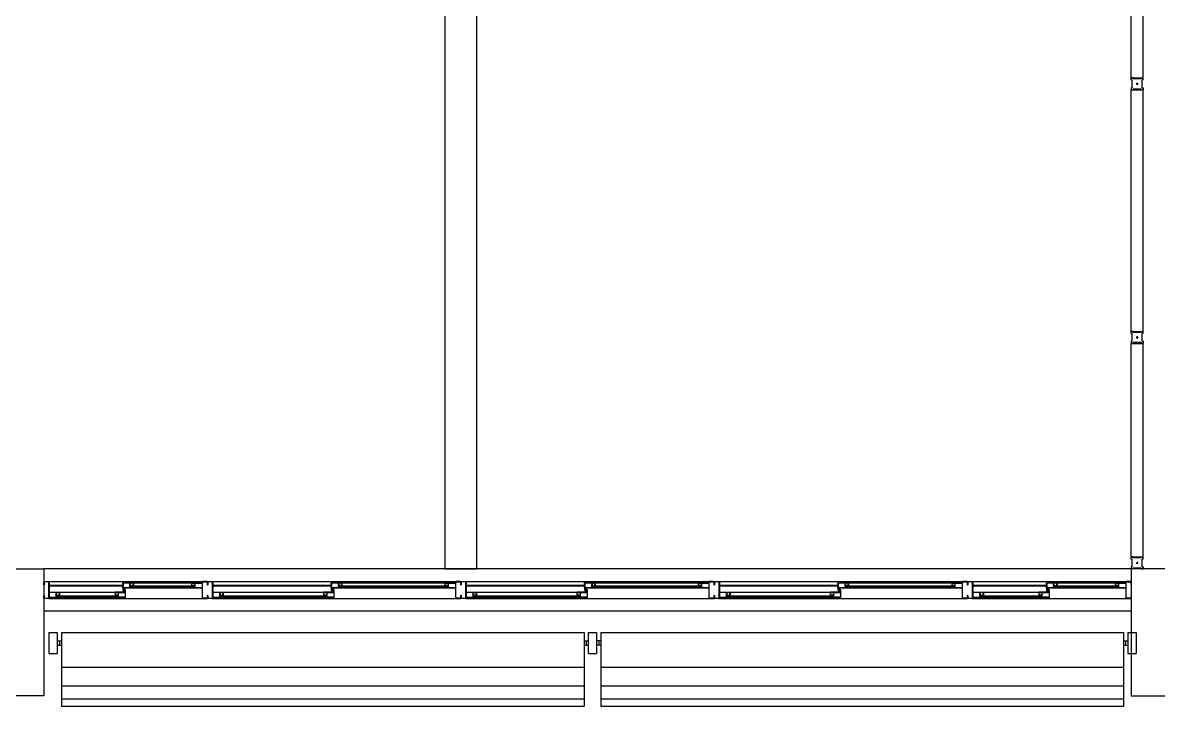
# Model space of a CAD drawing. Header units: millimetres. Extents: x 2801 to 3319, y 1187 to 1422.
# Drawn here: x 3094.27 to 3099.65, y 1341.3 to 1344.54 of the extents above; entities that cross this region are included whole.
import ezdxf

# ---------------------------------------------------------------- set-up
doc = ezdxf.new("R2010")
doc.units = ezdxf.units.MM
for name, color, linetype in [('AR-ALV', 2, 'Continuous'), ('AR-ESQ', 1, 'Continuous'), ('AR-ESTC', 3, 'Continuous'), ('AR-PORTA', 1, 'Continuous'), ('BR-LINHAS', 1, 'Continuous'), ('BR-MONTANTE', 242, 'Continuous'), ('BR-PAINEL', 1, 'Continuous'), ('BR-SUPORTE', 1, 'Continuous'), ('DIV2', 2, 'Continuous'), ('DT-ESQ-BAGUETE-C', 2, 'Continuous'), ('DT-ESQ-BAGUETE-V', 1, 'Continuous'), ('DT-ESQ-CHAPA DOBRADA-V', 1, 'Continuous'), ('DT-ESQ-PERFIL CADEIRA-C', 2, 'Continuous'), ('DT-ESQ-PERFIL CADEIRA-V', 1, 'Continuous'), ('DT-ESQ-PERFIL U SIMPLES-C', 2, 'Continuous'), ('DT-ESQ-PERFIL U-C', 2, 'Continuous'), ('DT-ESQ-PERFIL U-V', 1, 'Continuous'), ('DT-ESQ-VIDRO-C', 2, 'Continuous')]:
    doc.layers.add(name, color=color, linetype=linetype)

# ---------------------------------------------------------------- blocks, each defined once
blk = doc.blocks.new('EF40-P')
at = {"layer": 'DT-ESQ-BAGUETE-C', "color": 2, "ltscale": 0.1}
for points in [[(0.4225, -0.08), (0.409, -0.08), (0.409, -0.0785), (0.422, -0.0785, 0.414214), (0.4225, -0.078), (0.4225, -0.067, 0.414214), (0.422, -0.0665), (0.409, -0.0665), (0.409, -0.065), (0.4225, -0.065, -0.414214), (0.424, -0.0665), (0.424, -0.0785, -0.414214)], [(0.7015, -0.08), (0.715, -0.08), (0.715, -0.0785), (0.702, -0.0785, -0.414214), (0.7015, -0.078), (0.7015, -0.067, -0.414214), (0.702, -0.0665), (0.715, -0.0665), (0.715, -0.065), (0.7015, -0.065, 0.414214), (0.7, -0.0665), (0.7, -0.0785, 0.414214)], [(1.41, -0.08), (1.3965, -0.08), (1.3965, -0.0785), (1.4095, -0.0785, 0.414214), (1.41, -0.078), (1.41, -0.067, 0.414214), (1.4095, -0.0665), (1.3965, -0.0665), (1.3965, -0.065), (1.41, -0.065, -0.414214), (1.4115, -0.0665), (1.4115, -0.0785, -0.414214)], [(1.9015, -0.08), (1.915, -0.08), (1.915, -0.0785), (1.902, -0.0785, -0.414214), (1.9015, -0.078), (1.9015, -0.067, -0.414214), (1.902, -0.0665), (1.915, -0.0665), (1.915, -0.065), (1.9015, -0.065, 0.414214), (1.9, -0.0665), (1.9, -0.0785, 0.414214)], [(2.61, -0.08), (2.5965, -0.08), (2.5965, -0.0785), (2.6095, -0.0785, 0.414214), (2.61, -0.078), (2.61, -0.067, 0.414214), (2.6095, -0.0665), (2.5965, -0.0665), (2.5965, -0.065), (2.61, -0.065, -0.414214), (2.6115, -0.0665), (2.6115, -0.0785, -0.414214)], [(3.1015, -0.08), (3.115, -0.08), (3.115, -0.0785), (3.102, -0.0785, -0.414214), (3.1015, -0.078), (3.1015, -0.067, -0.414214), (3.102, -0.0665), (3.115, -0.0665), (3.115, -0.065), (3.1015, -0.065, 0.414214), (3.1, -0.0665), (3.1, -0.0785, 0.414214)], [(3.81, -0.08), (3.7965, -0.08), (3.7965, -0.0785), (3.8095, -0.0785, 0.414214), (3.81, -0.078), (3.81, -0.067, 0.414214), (3.8095, -0.0665), (3.7965, -0.0665), (3.7965, -0.065), (3.81, -0.065, -0.414214), (3.8115, -0.0665), (3.8115, -0.0785, -0.414214)], [(4.3015, -0.08), (4.315, -0.08), (4.315, -0.0785), (4.302, -0.0785, -0.414214), (4.3015, -0.078), (4.3015, -0.067, -0.414214), (4.302, -0.0665), (4.315, -0.0665), (4.315, -0.065), (4.3015, -0.065, 0.414214), (4.3, -0.0665), (4.3, -0.0785, 0.414214)], [(4.7975, -0.08), (4.784, -0.08), (4.784, -0.0785), (4.797, -0.0785, 0.414214), (4.7975, -0.078), (4.7975, -0.067, 0.414214), (4.797, -0.0665), (4.784, -0.0665), (4.784, -0.065), (4.7975, -0.065, -0.414214), (4.799, -0.0665), (4.799, -0.0785, -0.414214)], [(5.0765, -0.08), (5.09, -0.08), (5.09, -0.0785), (5.077, -0.0785, -0.414214), (5.0765, -0.078), (5.0765, -0.067, -0.414214), (5.077, -0.0665), (5.09, -0.0665), (5.09, -0.065), (5.0765, -0.065, 0.414214), (5.075, -0.0665), (5.075, -0.0785, 0.414214)], [(0.0735, -0.125), (0.06, -0.125), (0.06, -0.1235), (0.073, -0.1235, 0.414214), (0.0735, -0.123), (0.0735, -0.112, 0.414214), (0.073, -0.1115), (0.06, -0.1115), (0.06, -0.11), (0.0735, -0.11, -0.414214), (0.075, -0.1115), (0.075, -0.1235, -0.414214)], [(0.339, -0.125), (0.3525, -0.125), (0.3525, -0.1235), (0.3395, -0.1235, -0.414214), (0.339, -0.123), (0.339, -0.112, -0.414214), (0.3395, -0.1115), (0.3525, -0.1115), (0.3525, -0.11), (0.339, -0.11, 0.414214), (0.3375, -0.1115), (0.3375, -0.1235, 0.414214)], [(0.8485, -0.125), (0.835, -0.125), (0.835, -0.1235), (0.848, -0.1235, 0.414214), (0.8485, -0.123), (0.8485, -0.112, 0.414214), (0.848, -0.1115), (0.835, -0.1115), (0.835, -0.11), (0.8485, -0.11, -0.414214), (0.85, -0.1115), (0.85, -0.1235, -0.414214)], [(1.3265, -0.125), (1.34, -0.125), (1.34, -0.1235), (1.327, -0.1235, -0.414214), (1.3265, -0.123), (1.3265, -0.112, -0.414214), (1.327, -0.1115), (1.34, -0.1115), (1.34, -0.11), (1.3265, -0.11, 0.414214), (1.325, -0.1115), (1.325, -0.1235, 0.414214)], [(2.0485, -0.125), (2.035, -0.125), (2.035, -0.1235), (2.048, -0.1235, 0.414214), (2.0485, -0.123), (2.0485, -0.112, 0.414214), (2.048, -0.1115), (2.035, -0.1115), (2.035, -0.11), (2.0485, -0.11, -0.414214), (2.05, -0.1115), (2.05, -0.1235, -0.414214)], [(2.5265, -0.125), (2.54, -0.125), (2.54, -0.1235), (2.527, -0.1235, -0.414214), (2.5265, -0.123), (2.5265, -0.112, -0.414214), (2.527, -0.1115), (2.54, -0.1115), (2.54, -0.11), (2.5265, -0.11, 0.414214), (2.525, -0.1115), (2.525, -0.1235, 0.414214)], [(3.2485, -0.125), (3.235, -0.125), (3.235, -0.1235), (3.248, -0.1235, 0.414214), (3.2485, -0.123), (3.2485, -0.112, 0.414214), (3.248, -0.1115), (3.235, -0.1115), (3.235, -0.11), (3.2485, -0.11, -0.414214), (3.25, -0.1115), (3.25, -0.1235, -0.414214)], [(3.7265, -0.125), (3.74, -0.125), (3.74, -0.1235), (3.727, -0.1235, -0.414214), (3.7265, -0.123), (3.7265, -0.112, -0.414214), (3.727, -0.1115), (3.74, -0.1115), (3.74, -0.11), (3.7265, -0.11, 0.414214), (3.725, -0.1115), (3.725, -0.1235, 0.414214)], [(4.4485, -0.125), (4.435, -0.125), (4.435, -0.1235), (4.448, -0.1235, 0.414214), (4.4485, -0.123), (4.4485, -0.112, 0.414214), (4.448, -0.1115), (4.435, -0.1115), (4.435, -0.11), (4.4485, -0.11, -0.414214), (4.45, -0.1115), (4.45, -0.1235, -0.414214)], [(4.714, -0.125), (4.7275, -0.125), (4.7275, -0.1235), (4.7145, -0.1235, -0.414214), (4.714, -0.123), (4.714, -0.112, -0.414214), (4.7145, -0.1115), (4.7275, -0.1115), (4.7275, -0.11), (4.714, -0.11, 0.414214), (4.7125, -0.1115), (4.7125, -0.1235, 0.414214)]]:
    blk.add_lwpolyline(points, format="xyb", close=True, dxfattribs=at)
at = {"layer": 'DT-ESQ-BAGUETE-V', "ltscale": 0.1}
for p, q in [((0.4225, -0.065), (0.7015, -0.065)), ((1.41, -0.065), (1.9015, -0.065)), ((2.61, -0.065), (3.1015, -0.065)), ((3.81, -0.065), (4.3015, -0.065)), ((4.7975, -0.065), (5.0765, -0.065))]:
    blk.add_line(p, q, dxfattribs=at)
at = {"layer": 'DT-ESQ-BAGUETE-V', "color": 1, "ltscale": 0.1}
for p, q in [((0.0735, -0.11), (0.339, -0.11)), ((0.8485, -0.11), (1.3265, -0.11)), ((2.0485, -0.11), (2.5265, -0.11)), ((3.2485, -0.11), (3.7265, -0.11)), ((4.4485, -0.11), (4.714, -0.11))]:
    blk.add_line(p, q, dxfattribs=at)
at = {"layer": 'DT-ESQ-CHAPA DOBRADA-V', "ltscale": 0.1}
for p, q in [((0.025, -0.077), (0.374, -0.077)), ((0.025, -0.08), (0.374, -0.08)), ((0.8, -0.077), (1.3615, -0.077)), ((0.8, -0.08), (1.3615, -0.08)), ((4.4, -0.077), (4.749, -0.077)), ((4.4, -0.08), (4.749, -0.08))]:
    blk.add_line(p, q, dxfattribs=at)
at = {"layer": 'DT-ESQ-CHAPA DOBRADA-V', "color": 1, "ltscale": 0.1}
for p, q in [((2, -0.077), (2.5615, -0.077)), ((2, -0.08), (2.5615, -0.08)), ((3.2, -0.077), (3.7615, -0.077)), ((3.2, -0.08), (3.7615, -0.08))]:
    blk.add_line(p, q, dxfattribs=at)
at = {"layer": 'DT-ESQ-PERFIL CADEIRA-C', "color": 2, "ltscale": 0.1}
for p, q in [((0.376, -0.0885), (0.4225, -0.0885)), ((0.75, -0.0885), (0.7015, -0.0885)), ((1.3635, -0.0885), (1.41, -0.0885)), ((1.95, -0.0885), (1.9015, -0.0885)), ((2.5635, -0.0885), (2.61, -0.0885)), ((3.15, -0.0885), (3.1015, -0.0885)), ((3.7635, -0.0885), (3.81, -0.0885)), ((4.35, -0.0885), (4.3015, -0.0885)), ((4.751, -0.0885), (4.7975, -0.0885)), ((5.125, -0.0885), (5.0765, -0.0885)), ((0.025, -0.1335), (0.0735, -0.1335)), ((0.3855, -0.1335), (0.339, -0.1335)), ((0.8, -0.1335), (0.8485, -0.1335)), ((1.373, -0.1335), (1.3265, -0.1335)), ((2, -0.1335), (2.0485, -0.1335)), ((2.573, -0.1335), (2.5265, -0.1335)), ((3.2, -0.1335), (3.2485, -0.1335)), ((3.773, -0.1335), (3.7265, -0.1335)), ((4.7605, -0.1335), (4.714, -0.1335))]:
    blk.add_line(p, q, dxfattribs=at)
at = {"layer": 'DT-ESQ-PERFIL CADEIRA-C', "ltscale": 0.1}
blk.add_line((4.4, -0.1335), (4.4485, -0.1335), dxfattribs=at)
at = {"layer": 'DT-ESQ-PERFIL CADEIRA-C', "color": 2, "ltscale": 0.1}
for points in [[(0.4225, -0.087, -1), (0.4225, -0.09), (0.376, -0.09, -0.414214), (0.374, -0.088), (0.374, -0.067, -0.414214), (0.376, -0.065), (0.4075, -0.065, -0.414214), (0.409, -0.0665), (0.409, -0.087)], [(0.409, -0.0885, -0.198913), (0.4079, -0.0881, -0.198913), (0.4075, -0.087), (0.4075, -0.067, 0.414214), (0.407, -0.0665), (0.376, -0.0665, 0.414214), (0.3755, -0.067), (0.3755, -0.088, 0.414214), (0.376, -0.0885)], [(0.7015, -0.09), (0.75, -0.09), (0.75, -0.0885), (0.715, -0.0885, 0.198912), (0.7161, -0.0881, 0.198913), (0.7165, -0.087), (0.7165, -0.067, -0.414214), (0.717, -0.0665), (0.75, -0.0665), (0.75, -0.065), (0.7165, -0.065, 0.414214), (0.715, -0.0665), (0.715, -0.0785), (0.715, -0.08), (0.715, -0.087), (0.7015, -0.087, 1)], [(1.41, -0.087, -1), (1.41, -0.09), (1.3635, -0.09, -0.414214), (1.3615, -0.088), (1.3615, -0.067, -0.414214), (1.3635, -0.065), (1.395, -0.065, -0.414214), (1.3965, -0.0665), (1.3965, -0.087)], [(1.3965, -0.0885, -0.198913), (1.3954, -0.0881, -0.198913), (1.395, -0.087), (1.395, -0.067, 0.414214), (1.3945, -0.0665), (1.3635, -0.0665, 0.414214), (1.363, -0.067), (1.363, -0.088, 0.414214), (1.3635, -0.0885)], [(1.9015, -0.09), (1.95, -0.09), (1.95, -0.0885), (1.915, -0.0885, 0.198912), (1.9161, -0.0881, 0.198913), (1.9165, -0.087), (1.9165, -0.067, -0.414214), (1.917, -0.0665), (1.95, -0.0665), (1.95, -0.065), (1.9165, -0.065, 0.414214), (1.915, -0.0665), (1.915, -0.0785), (1.915, -0.08), (1.915, -0.087), (1.9015, -0.087, 1)], [(2.61, -0.087, -1), (2.61, -0.09), (2.5635, -0.09, -0.414214), (2.5615, -0.088), (2.5615, -0.067, -0.414214), (2.5635, -0.065), (2.595, -0.065, -0.414214), (2.5965, -0.0665), (2.5965, -0.087)], [(2.5965, -0.0885, -0.198913), (2.5954, -0.0881, -0.198913), (2.595, -0.087), (2.595, -0.067, 0.414214), (2.5945, -0.0665), (2.5635, -0.0665, 0.414214), (2.563, -0.067), (2.563, -0.088, 0.414214), (2.5635, -0.0885)], [(3.1015, -0.09), (3.15, -0.09), (3.15, -0.0885), (3.115, -0.0885, 0.198912), (3.1161, -0.0881, 0.198913), (3.1165, -0.087), (3.1165, -0.067, -0.414214), (3.117, -0.0665), (3.15, -0.0665), (3.15, -0.065), (3.1165, -0.065, 0.414214), (3.115, -0.0665), (3.115, -0.0785), (3.115, -0.08), (3.115, -0.087), (3.1015, -0.087, 1)], [(3.81, -0.087, -1), (3.81, -0.09), (3.7635, -0.09, -0.414214), (3.7615, -0.088), (3.7615, -0.067, -0.414214), (3.7635, -0.065), (3.795, -0.065, -0.414214), (3.7965, -0.0665), (3.7965, -0.087)], [(3.7965, -0.0885, -0.198913), (3.7954, -0.0881, -0.198913), (3.795, -0.087), (3.795, -0.067, 0.414214), (3.7945, -0.0665), (3.7635, -0.0665, 0.414214), (3.763, -0.067), (3.763, -0.088, 0.414214), (3.7635, -0.0885)], [(4.3015, -0.09), (4.35, -0.09), (4.35, -0.0885), (4.315, -0.0885, 0.198912), (4.3161, -0.0881, 0.198913), (4.3165, -0.087), (4.3165, -0.067, -0.414214), (4.317, -0.0665), (4.35, -0.0665), (4.35, -0.065), (4.3165, -0.065, 0.414214), (4.315, -0.0665), (4.315, -0.0785), (4.315, -0.08), (4.315, -0.087), (4.3015, -0.087, 1)], [(4.7975, -0.087, -1), (4.7975, -0.09), (4.751, -0.09, -0.414214), (4.749, -0.088), (4.749, -0.067, -0.414214), (4.751, -0.065), (4.7825, -0.065, -0.414214), (4.784, -0.0665), (4.784, -0.087)], [(4.784, -0.0885, -0.198913), (4.7829, -0.0881, -0.198913), (4.7825, -0.087), (4.7825, -0.067, 0.414214), (4.782, -0.0665), (4.751, -0.0665, 0.414214), (4.7505, -0.067), (4.7505, -0.088, 0.414214), (4.751, -0.0885)], [(5.0765, -0.09), (5.125, -0.09), (5.125, -0.0885), (5.09, -0.0885, 0.198912), (5.0911, -0.0881, 0.198913), (5.0915, -0.087), (5.0915, -0.067, -0.414214), (5.092, -0.0665), (5.125, -0.0665), (5.125, -0.065), (5.0915, -0.065, 0.414214), (5.09, -0.0665), (5.09, -0.0785), (5.09, -0.08), (5.09, -0.087), (5.0765, -0.087, 1)], [(0.0735, -0.135), (0.025, -0.135), (0.025, -0.1335), (0.06, -0.1335, -0.198912), (0.0589, -0.1331, -0.198913), (0.0585, -0.132), (0.0585, -0.112, 0.414214), (0.058, -0.1115), (0.025, -0.1115), (0.025, -0.11), (0.0585, -0.11, -0.414214), (0.06, -0.1115), (0.06, -0.1235), (0.06, -0.125), (0.06, -0.132), (0.0735, -0.132, -1)], [(0.339, -0.132, 1), (0.339, -0.135), (0.3855, -0.135, 0.414214), (0.3875, -0.133), (0.3875, -0.112, 0.414214), (0.3855, -0.11), (0.354, -0.11, 0.414214), (0.3525, -0.1115), (0.3525, -0.132)], [(0.3525, -0.1335, 0.198913), (0.3536, -0.1331, 0.198913), (0.354, -0.132), (0.354, -0.112, -0.414214), (0.3545, -0.1115), (0.3855, -0.1115, -0.414214), (0.386, -0.112), (0.386, -0.133, -0.414214), (0.3855, -0.1335)], [(0.8485, -0.135), (0.8, -0.135), (0.8, -0.1335), (0.835, -0.1335, -0.198912), (0.8339, -0.1331, -0.198913), (0.8335, -0.132), (0.8335, -0.112, 0.414214), (0.833, -0.1115), (0.8, -0.1115), (0.8, -0.11), (0.8335, -0.11, -0.414214), (0.835, -0.1115), (0.835, -0.1235), (0.835, -0.125), (0.835, -0.132), (0.8485, -0.132, -1)], [(1.3265, -0.132, 1), (1.3265, -0.135), (1.373, -0.135, 0.414214), (1.375, -0.133), (1.375, -0.112, 0.414214), (1.373, -0.11), (1.3415, -0.11, 0.414214), (1.34, -0.1115), (1.34, -0.132)], [(1.34, -0.1335, 0.198913), (1.3411, -0.1331, 0.198913), (1.3415, -0.132), (1.3415, -0.112, -0.414214), (1.342, -0.1115), (1.373, -0.1115, -0.414214), (1.3735, -0.112), (1.3735, -0.133, -0.414214), (1.373, -0.1335)], [(2.0485, -0.135), (2, -0.135), (2, -0.1335), (2.035, -0.1335, -0.198912), (2.0339, -0.1331, -0.198913), (2.0335, -0.132), (2.0335, -0.112, 0.414214), (2.033, -0.1115), (2, -0.1115), (2, -0.11), (2.0335, -0.11, -0.414214), (2.035, -0.1115), (2.035, -0.1235), (2.035, -0.125), (2.035, -0.132), (2.0485, -0.132, -1)], [(2.5265, -0.132, 1), (2.5265, -0.135), (2.573, -0.135, 0.414214), (2.575, -0.133), (2.575, -0.112, 0.414214), (2.573, -0.11), (2.5415, -0.11, 0.414214), (2.54, -0.1115), (2.54, -0.132)], [(2.54, -0.1335, 0.198913), (2.5411, -0.1331, 0.198913), (2.5415, -0.132), (2.5415, -0.112, -0.414214), (2.542, -0.1115), (2.573, -0.1115, -0.414214), (2.5735, -0.112), (2.5735, -0.133, -0.414214), (2.573, -0.1335)], [(3.2485, -0.135), (3.2, -0.135), (3.2, -0.1335), (3.235, -0.1335, -0.198912), (3.2339, -0.1331, -0.198913), (3.2335, -0.132), (3.2335, -0.112, 0.414214), (3.233, -0.1115), (3.2, -0.1115), (3.2, -0.11), (3.2335, -0.11, -0.414214), (3.235, -0.1115), (3.235, -0.1235), (3.235, -0.125), (3.235, -0.132), (3.2485, -0.132, -1)], [(3.7265, -0.132, 1), (3.7265, -0.135), (3.773, -0.135, 0.414214), (3.775, -0.133), (3.775, -0.112, 0.414214), (3.773, -0.11), (3.7415, -0.11, 0.414214), (3.74, -0.1115), (3.74, -0.132)], [(3.74, -0.1335, 0.198913), (3.7411, -0.1331, 0.198913), (3.7415, -0.132), (3.7415, -0.112, -0.414214), (3.742, -0.1115), (3.773, -0.1115, -0.414214), (3.7735, -0.112), (3.7735, -0.133, -0.414214), (3.773, -0.1335)], [(4.4485, -0.135), (4.4, -0.135), (4.4, -0.1335), (4.435, -0.1335, -0.198912), (4.4339, -0.1331, -0.198913), (4.4335, -0.132), (4.4335, -0.112, 0.414214), (4.433, -0.1115), (4.4, -0.1115), (4.4, -0.11), (4.4335, -0.11, -0.414214), (4.435, -0.1115), (4.435, -0.1235), (4.435, -0.125), (4.435, -0.132), (4.4485, -0.132, -1)], [(4.714, -0.132, 1), (4.714, -0.135), (4.7605, -0.135, 0.414214), (4.7625, -0.133), (4.7625, -0.112, 0.414214), (4.7605, -0.11), (4.729, -0.11, 0.414214), (4.7275, -0.1115), (4.7275, -0.132)], [(4.7275, -0.1335, 0.198913), (4.7286, -0.1331, 0.198913), (4.729, -0.132), (4.729, -0.112, -0.414214), (4.7295, -0.1115), (4.7605, -0.1115, -0.414214), (4.761, -0.112), (4.761, -0.133, -0.414214), (4.7605, -0.1335)]]:
    blk.add_lwpolyline(points, format="xyb", close=True, dxfattribs=at)
at = {"layer": 'DT-ESQ-PERFIL CADEIRA-V', "ltscale": 0.1}
for p, q in [((0.4075, -0.09), (0.7015, -0.09)), ((1.395, -0.09), (1.9015, -0.09))]:
    blk.add_line(p, q, dxfattribs=at)
at = {"layer": 'DT-ESQ-PERFIL CADEIRA-V', "color": 1, "ltscale": 0.1}
for p, q in [((2.595, -0.09), (3.1015, -0.09)), ((3.795, -0.09), (4.3015, -0.09)), ((4.7825, -0.09), (5.0765, -0.09)), ((0.0735, -0.135), (0.339, -0.135)), ((0.8485, -0.135), (1.3265, -0.135)), ((2.0485, -0.135), (2.5265, -0.135)), ((4.4485, -0.135), (4.714, -0.135))]:
    blk.add_line(p, q, dxfattribs=at)
at = {"layer": 'DT-ESQ-PERFIL CADEIRA-V', "color": 2, "ltscale": 0.1}
blk.add_line((3.2485, -0.135), (3.7265, -0.135), dxfattribs=at)
at = {"layer": 'DT-ESQ-PERFIL U SIMPLES-C', "color": 2, "ltscale": 0.1}
for points in [[(0.376, -0.102), (0.384, -0.102), (0.384, -0.1005), (0.376, -0.1005, -0.414214), (0.3755, -0.1), (0.3755, -0.092, -0.414214), (0.376, -0.0915), (0.384, -0.0915), (0.384, -0.09), (0.376, -0.09, 0.414214), (0.374, -0.092), (0.374, -0.1, 0.414214)], [(0.3855, -0.098), (0.3775, -0.098), (0.3775, -0.0995), (0.3855, -0.0995, -0.414214), (0.386, -0.1), (0.386, -0.108, -0.414214), (0.3855, -0.1085), (0.3775, -0.1085), (0.3775, -0.11), (0.3855, -0.11, 0.414214), (0.3875, -0.108), (0.3875, -0.1, 0.414214)], [(1.3635, -0.102), (1.3715, -0.102), (1.3715, -0.1005), (1.3635, -0.1005, -0.414214), (1.363, -0.1), (1.363, -0.092, -0.414214), (1.3635, -0.0915), (1.3715, -0.0915), (1.3715, -0.09), (1.3635, -0.09, 0.414214), (1.3615, -0.092), (1.3615, -0.1, 0.414214)], [(1.373, -0.098), (1.365, -0.098), (1.365, -0.0995), (1.373, -0.0995, -0.414214), (1.3735, -0.1), (1.3735, -0.108, -0.414214), (1.373, -0.1085), (1.365, -0.1085), (1.365, -0.11), (1.373, -0.11, 0.414214), (1.375, -0.108), (1.375, -0.1, 0.414214)], [(2.5635, -0.102), (2.5715, -0.102), (2.5715, -0.1005), (2.5635, -0.1005, -0.414214), (2.563, -0.1), (2.563, -0.092, -0.414214), (2.5635, -0.0915), (2.5715, -0.0915), (2.5715, -0.09), (2.5635, -0.09, 0.414214), (2.5615, -0.092), (2.5615, -0.1, 0.414214)], [(2.573, -0.098), (2.565, -0.098), (2.565, -0.0995), (2.573, -0.0995, -0.414214), (2.5735, -0.1), (2.5735, -0.108, -0.414214), (2.573, -0.1085), (2.565, -0.1085), (2.565, -0.11), (2.573, -0.11, 0.414214), (2.575, -0.108), (2.575, -0.1, 0.414214)], [(3.7635, -0.102), (3.7715, -0.102), (3.7715, -0.1005), (3.7635, -0.1005, -0.414214), (3.763, -0.1), (3.763, -0.092, -0.414214), (3.7635, -0.0915), (3.7715, -0.0915), (3.7715, -0.09), (3.7635, -0.09, 0.414214), (3.7615, -0.092), (3.7615, -0.1, 0.414214)], [(3.773, -0.098), (3.765, -0.098), (3.765, -0.0995), (3.773, -0.0995, -0.414214), (3.7735, -0.1), (3.7735, -0.108, -0.414214), (3.773, -0.1085), (3.765, -0.1085), (3.765, -0.11), (3.773, -0.11, 0.414214), (3.775, -0.108), (3.775, -0.1, 0.414214)], [(4.751, -0.102), (4.759, -0.102), (4.759, -0.1005), (4.751, -0.1005, -0.414214), (4.7505, -0.1), (4.7505, -0.092, -0.414214), (4.751, -0.0915), (4.759, -0.0915), (4.759, -0.09), (4.751, -0.09, 0.414214), (4.749, -0.092), (4.749, -0.1, 0.414214)], [(4.7605, -0.098), (4.7525, -0.098), (4.7525, -0.0995), (4.7605, -0.0995, -0.414214), (4.761, -0.1), (4.761, -0.108, -0.414214), (4.7605, -0.1085), (4.7525, -0.1085), (4.7525, -0.11), (4.7605, -0.11, 0.414214), (4.7625, -0.108), (4.7625, -0.1, 0.414214)]]:
    blk.add_lwpolyline(points, format="xyb", close=True, dxfattribs=at)
at = {"layer": 'DT-ESQ-PERFIL U-C', "color": 2, "ltscale": 0.1}
for points in [[(0, -0.0615, -0.414214), (0.0015, -0.06), (0.0235, -0.06, -0.414214), (0.025, -0.0615), (0.025, -0.1385, -0.414214), (0.0235, -0.14), (0.0015, -0.14, -0.414214), (0, -0.1385), (0, -0.125), (0.0015, -0.125), (0.0015, -0.138, 0.414214), (0.002, -0.1385), (0.023, -0.1385, 0.414214), (0.0235, -0.138), (0.0235, -0.062, 0.414214), (0.023, -0.0615), (0.002, -0.0615, 0.414214), (0.0015, -0.062), (0.0015, -0.075), (0, -0.075)], [(0.775, -0.0615, 0.414214), (0.7735, -0.06), (0.7515, -0.06, 0.414214), (0.75, -0.0615), (0.75, -0.1385, 0.414214), (0.7515, -0.14), (0.7735, -0.14, 0.414214), (0.775, -0.1385), (0.775, -0.125), (0.7735, -0.125), (0.7735, -0.138, -0.414214), (0.773, -0.1385), (0.752, -0.1385, -0.414214), (0.7515, -0.138), (0.7515, -0.062, -0.414214), (0.752, -0.0615), (0.773, -0.0615, -0.414214), (0.7735, -0.062), (0.7735, -0.075), (0.775, -0.075)], [(0.775, -0.0615, -0.414214), (0.7765, -0.06), (0.7985, -0.06, -0.414214), (0.8, -0.0615), (0.8, -0.1385, -0.414214), (0.7985, -0.14), (0.7765, -0.14, -0.414214), (0.775, -0.1385), (0.775, -0.125), (0.7765, -0.125), (0.7765, -0.138, 0.414214), (0.777, -0.1385), (0.798, -0.1385, 0.414214), (0.7985, -0.138), (0.7985, -0.062, 0.414214), (0.798, -0.0615), (0.777, -0.0615, 0.414214), (0.7765, -0.062), (0.7765, -0.075), (0.775, -0.075)], [(1.975, -0.0615, 0.414214), (1.9735, -0.06), (1.9515, -0.06, 0.414214), (1.95, -0.0615), (1.95, -0.1385, 0.414214), (1.9515, -0.14), (1.9735, -0.14, 0.414214), (1.975, -0.1385), (1.975, -0.125), (1.9735, -0.125), (1.9735, -0.138, -0.414214), (1.973, -0.1385), (1.952, -0.1385, -0.414214), (1.9515, -0.138), (1.9515, -0.062, -0.414214), (1.952, -0.0615), (1.973, -0.0615, -0.414214), (1.9735, -0.062), (1.9735, -0.075), (1.975, -0.075)], [(1.975, -0.0615, -0.414214), (1.9765, -0.06), (1.9985, -0.06, -0.414214), (2, -0.0615), (2, -0.1385, -0.414214), (1.9985, -0.14), (1.9765, -0.14, -0.414214), (1.975, -0.1385), (1.975, -0.125), (1.9765, -0.125), (1.9765, -0.138, 0.414214), (1.977, -0.1385), (1.998, -0.1385, 0.414214), (1.9985, -0.138), (1.9985, -0.062, 0.414214), (1.998, -0.0615), (1.977, -0.0615, 0.414214), (1.9765, -0.062), (1.9765, -0.075), (1.975, -0.075)], [(3.175, -0.0615, 0.414214), (3.1735, -0.06), (3.1515, -0.06, 0.414214), (3.15, -0.0615), (3.15, -0.1385, 0.414214), (3.1515, -0.14), (3.1735, -0.14, 0.414214), (3.175, -0.1385), (3.175, -0.125), (3.1735, -0.125), (3.1735, -0.138, -0.414214), (3.173, -0.1385), (3.152, -0.1385, -0.414214), (3.1515, -0.138), (3.1515, -0.062, -0.414214), (3.152, -0.0615), (3.173, -0.0615, -0.414214), (3.1735, -0.062), (3.1735, -0.075), (3.175, -0.075)], [(3.175, -0.0615, -0.414214), (3.1765, -0.06), (3.1985, -0.06, -0.414214), (3.2, -0.0615), (3.2, -0.1385, -0.414214), (3.1985, -0.14), (3.1765, -0.14, -0.414214), (3.175, -0.1385), (3.175, -0.125), (3.1765, -0.125), (3.1765, -0.138, 0.414214), (3.177, -0.1385), (3.198, -0.1385, 0.414214), (3.1985, -0.138), (3.1985, -0.062, 0.414214), (3.198, -0.0615), (3.177, -0.0615, 0.414214), (3.1765, -0.062), (3.1765, -0.075), (3.175, -0.075)], [(4.375, -0.0615, 0.414214), (4.3735, -0.06), (4.3515, -0.06, 0.414214), (4.35, -0.0615), (4.35, -0.1385, 0.414214), (4.3515, -0.14), (4.3735, -0.14, 0.414214), (4.375, -0.1385), (4.375, -0.125), (4.3735, -0.125), (4.3735, -0.138, -0.414214), (4.373, -0.1385), (4.352, -0.1385, -0.414214), (4.3515, -0.138), (4.3515, -0.062, -0.414214), (4.352, -0.0615), (4.373, -0.0615, -0.414214), (4.3735, -0.062), (4.3735, -0.075), (4.375, -0.075)], [(4.375, -0.0615, -0.414214), (4.3765, -0.06), (4.3985, -0.06, -0.414214), (4.4, -0.0615), (4.4, -0.1385, -0.414214), (4.3985, -0.14), (4.3765, -0.14, -0.414214), (4.375, -0.1385), (4.375, -0.125), (4.3765, -0.125), (4.3765, -0.138, 0.414214), (4.377, -0.1385), (4.398, -0.1385, 0.414214), (4.3985, -0.138), (4.3985, -0.062, 0.414214), (4.398, -0.0615), (4.377, -0.0615, 0.414214), (4.3765, -0.062), (4.3765, -0.075), (4.375, -0.075)], [(5.15, -0.0615, 0.414214), (5.1485, -0.06), (5.1265, -0.06, 0.414214), (5.125, -0.0615), (5.125, -0.1385, 0.414214), (5.1265, -0.14), (5.1485, -0.14, 0.414214), (5.15, -0.1385), (5.15, -0.125), (5.1485, -0.125), (5.1485, -0.138, -0.414214), (5.148, -0.1385), (5.127, -0.1385, -0.414214), (5.1265, -0.138), (5.1265, -0.062, -0.414214), (5.127, -0.0615), (5.148, -0.0615, -0.414214), (5.1485, -0.062), (5.1485, -0.075), (5.15, -0.075)]]:
    blk.add_lwpolyline(points, format="xyb", close=True, dxfattribs=at)
at = {"layer": 'DT-ESQ-PERFIL U-V', "color": 1, "ltscale": 0.1}
for p, q in [((0.0235, -0.06), (0.7515, -0.06)), ((0.7985, -0.06), (1.9515, -0.06)), ((1.9985, -0.06), (3.1515, -0.06)), ((4.3985, -0.06), (5.1265, -0.06)), ((0.0235, -0.14), (0.7515, -0.14)), ((0.7985, -0.14), (1.9515, -0.14)), ((1.9985, -0.14), (3.1515, -0.14)), ((4.3985, -0.14), (5.1265, -0.14))]:
    blk.add_line(p, q, dxfattribs=at)
at = {"layer": 'DT-ESQ-PERFIL U-V', "ltscale": 0.1}
for p, q in [((3.1985, -0.06), (4.3515, -0.06)), ((3.1985, -0.14), (4.3515, -0.14))]:
    blk.add_line(p, q, dxfattribs=at)
at = {"layer": 'DT-ESQ-VIDRO-C', "ltscale": 0.1}
for points in [[(0.7125, -0.085), (0.7125, -0.082), (0.4115, -0.082), (0.4115, -0.085)], [(1.9125, -0.085), (1.9125, -0.082), (1.399, -0.082), (1.399, -0.085)], [(3.1125, -0.085), (3.1125, -0.082), (2.599, -0.082), (2.599, -0.085)], [(4.3125, -0.085), (4.3125, -0.082), (3.799, -0.082), (3.799, -0.085)], [(5.0875, -0.085), (5.0875, -0.082), (4.7865, -0.082), (4.7865, -0.085)], [(0.063, -0.13), (0.063, -0.127), (0.3495, -0.127), (0.3495, -0.13)], [(0.838, -0.13), (0.838, -0.127), (1.337, -0.127), (1.337, -0.13)], [(2.038, -0.13), (2.038, -0.127), (2.537, -0.127), (2.537, -0.13)], [(3.238, -0.13), (3.238, -0.127), (3.737, -0.127), (3.737, -0.13)], [(4.438, -0.13), (4.438, -0.127), (4.7245, -0.127), (4.7245, -0.13)]]:
    blk.add_lwpolyline(points, close=True, dxfattribs=at)
blk = doc.blocks.new('BR-MODULO1')
at = {"layer": 'BR-LINHAS'}
for p, q in [((0.06, -0.2648), (2.535, -0.2648)), ((2.615, -0.2648), (5.09, -0.2648)), ((0.06, -0.3524), (2.535, -0.3524)), ((2.615, -0.3524), (5.09, -0.3524)), ((0.06, -0.4147), (2.535, -0.4147)), ((2.615, -0.4147), (5.09, -0.4147))]:
    blk.add_line(p, q, dxfattribs=at)
at = {"layer": 'BR-MONTANTE'}
for p, q in [((0, -0.1), (0, -0.2)), ((0, -0.1), (0.04, -0.1)), ((0.04, -0.1), (0.04, -0.2)), ((2.5547, -0.1), (2.5947, -0.1)), ((2.5547, -0.1), (2.5547, -0.2)), ((2.5947, -0.1), (2.5947, -0.2)), ((5.11, -0.1), (5.11, -0.2)), ((5.11, -0.1), (5.15, -0.1)), ((5.15, -0.1), (5.15, -0.2)), ((0, -0.2), (0.04, -0.2)), ((2.5547, -0.2), (2.5947, -0.2)), ((5.11, -0.2), (5.15, -0.2))]:
    blk.add_line(p, q, dxfattribs=at)
at = {"layer": 'BR-PAINEL'}
for p, q in [((0.06, -0.1), (2.535, -0.1)), ((0.06, -0.1), (0.06, -0.45)), ((2.535, -0.1), (2.535, -0.45)), ((2.615, -0.1), (2.615, -0.45)), ((2.615, -0.1), (5.09, -0.1)), ((5.09, -0.1), (5.09, -0.45)), ((0.06, -0.45), (2.535, -0.45)), ((2.615, -0.45), (5.09, -0.45))]:
    blk.add_line(p, q, dxfattribs=at)
at = {"layer": 'BR-SUPORTE'}
for p, q in [((0.04, -0.14), (0.06, -0.14)), ((0.04, -0.16), (0.06, -0.16)), ((0.05, -0.14), (0.05, -0.16)), ((2.5347, -0.14), (2.5547, -0.14)), ((2.5347, -0.16), (2.5547, -0.16)), ((2.5447, -0.14), (2.5447, -0.16)), ((2.6147, -0.14), (2.5947, -0.14)), ((2.6147, -0.16), (2.5947, -0.16)), ((2.6047, -0.14), (2.6047, -0.16)), ((5.09, -0.14), (5.11, -0.14)), ((5.09, -0.16), (5.11, -0.16)), ((5.1, -0.14), (5.1, -0.16))]:
    blk.add_line(p, q, dxfattribs=at)
blk = doc.blocks.new('DIV12')
for p, q in [((-0.0051, 0), (0.0051, 0)), ((0, -0.0051), (0, 0.0051)), ((0.0285, 0.0285), (1.1715, 0.0285)), ((0.0285, -0.0285), (0.0285, 0.0285)), ((1.1715, -0.0285), (1.1715, 0.0285)), ((1.1949, 0), (1.2051, 0)), ((1.2, -0.0051), (1.2, 0.0051)), ((0.0285, -0.0285), (1.1715, -0.0285))]:
    blk.add_line(p, q)
blk = doc.blocks.new('MTT')
for p, q in [((-0.0285, 0.0185), (-0.0285, 0.0285)), ((-0.0185, 0.0285), (-0.0285, 0.0285)), ((-0.0235, 0.0185), (-0.0285, 0.0185)), ((-0.0235, 0.0185), (-0.0235, -0.0185)), ((-0.0185, 0.0235), (-0.0185, 0.0285)), ((-0.0185, 0.0235), (0.0185, 0.0235)), ((-0.0049, 0), (0.0049, 0)), ((0, -0.0049), (0, 0.0049)), ((0.0185, 0.0235), (0.0185, 0.0285)), ((0.0185, 0.0285), (0.0285, 0.0285)), ((0.0235, 0.0185), (0.0285, 0.0185)), ((0.0235, 0.0185), (0.0235, -0.0185)), ((0.0285, 0.0185), (0.0285, 0.0285)), ((-0.0285, -0.0185), (-0.0235, -0.0185)), ((-0.0285, -0.0185), (-0.0285, -0.0285)), ((-0.0185, -0.0285), (-0.0285, -0.0285)), ((0.0185, -0.0235), (-0.0185, -0.0235)), ((-0.0185, -0.0235), (-0.0185, -0.0285)), ((0.0185, -0.0235), (0.0185, -0.0285)), ((0.0185, -0.0285), (0.0285, -0.0285)), ((0.0285, -0.0185), (0.0235, -0.0185)), ((0.0285, -0.0185), (0.0285, -0.0285))]:
    blk.add_line(p, q)

msp = doc.modelspace()

# ---------------------------------------------------------------- linework, layer by layer
for p, q in [((3099.5483, 1343.0463), (3099.5585, 1343.0463)), ((3099.5534, 1343.0412), (3099.5534, 1343.0514))]:
    msp.add_line(p, q)
at = {"layer": 'AR-ALV'}
for p, q in [((3096.2749, 1350.2748), (3096.2749, 1341.9498)), ((3096.4249, 1350.2748), (3096.4249, 1341.9498)), ((3096.2749, 1341.9498), (3096.4249, 1341.9498))]:
    msp.add_line(p, q, dxfattribs=at)
at = {"layer": 'AR-ESQ'}
for p, q in [((3099.5249, 1341.9498), (3094.3749, 1341.9498)), ((3099.5249, 1341.7498), (3094.3749, 1341.7498))]:
    msp.add_line(p, q, dxfattribs=at)
at = {"layer": 'AR-ESTC'}
for points in [[(3094.1749, 1341.9498), (3094.3749, 1341.9498), (3094.3749, 1341.3498), (3094.1749, 1341.3498)], [(3099.7249, 1341.9498), (3099.5249, 1341.9498), (3099.5249, 1341.3498), (3099.7249, 1341.3498)]]:
    msp.add_lwpolyline(points, close=True, dxfattribs=at)
at = {"layer": 'DIV2'}
for p, q in [((3099.5249, 1342.0068), (3099.5249, 1343.0178)), ((3099.5249, 1343.0178), (3099.5819, 1343.0178)), ((3099.5819, 1342.0068), (3099.5819, 1343.0178)), ((3099.5249, 1342.0068), (3099.5819, 1342.0068))]:
    msp.add_line(p, q, dxfattribs=at)

# ---------------------------------------------------------------- block references
at = {"layer": 'AR-ESQ'}
msp.add_blockref('EF40-P', (3094.3749, 1341.9498), dxfattribs=at)
at = {"layer": 'AR-PORTA'}
msp.add_blockref('BR-MODULO1', (3094.3984, 1341.7498), dxfattribs=at)
at = {"layer": 'DIV2', "xscale": -1}
for name, p, rotation in [('DIV12', (3099.5534, 1344.2463), 270), ('MTT', (3099.5534, 1344.2463), 180), ('DIV12', (3099.5534, 1343.0463), 270), ('MTT', (3099.5534, 1343.0463), 180), ('MTT', (3099.5534, 1341.9783), 180)]:
    msp.add_blockref(name, p, dxfattribs=dict(at, rotation=rotation))

doc.saveas('drawing.dxf')
